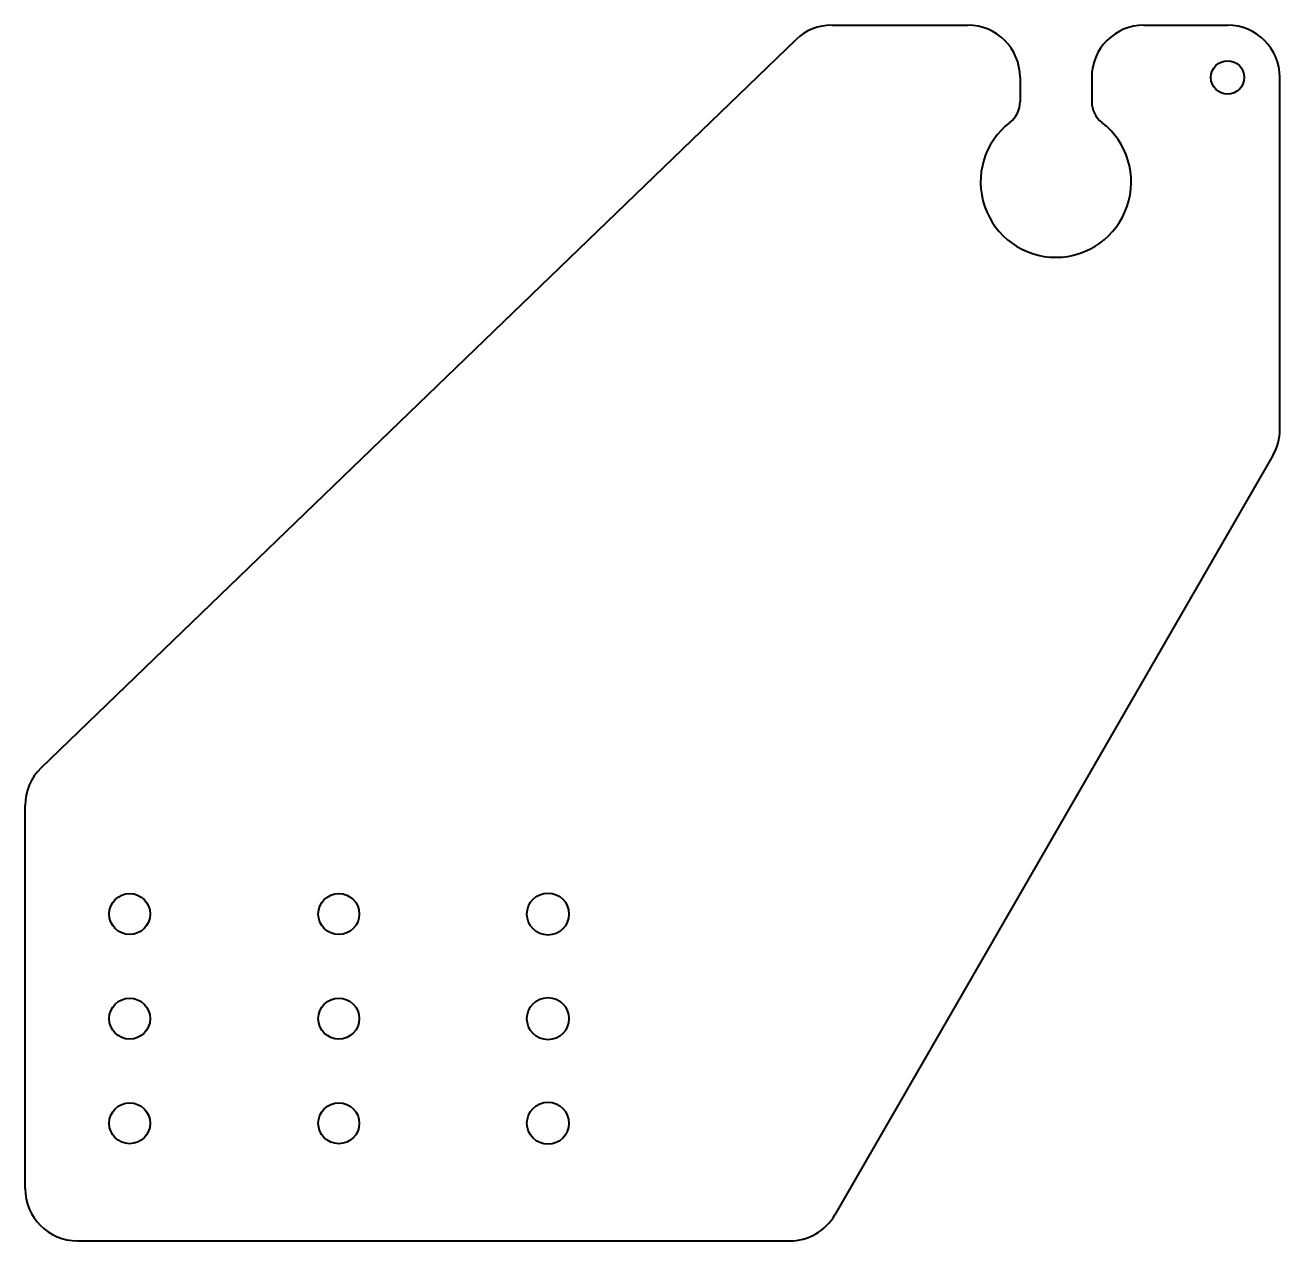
# Model space of a CAD drawing. Header units: inches. Extents: x 6.5 to 12.5, y -0.06 to 5.75.
import ezdxf

# ---------------------------------------------------------------- set-up
doc = ezdxf.new("R2010")
doc.units = ezdxf.units.IN
doc.header["$MEASUREMENT"] = 0
doc.layers.add('Visible', color=7, linetype='Continuous', lineweight=40)

msp = doc.modelspace()

# ---------------------------------------------------------------- linework, layer by layer
at = {"layer": 'Visible'}
for p, q in [((10.3584, 5.75), (11.0075, 5.75)), ((11.85, 5.75), (12.25, 5.75)), ((6.5764, 2.1987), (10.1849, 5.6799)), ((11.2575, 5.5), (11.2575, 5.384)), ((11.6, 5.5), (11.6, 5.384)), ((12.5, 3.817), (12.5, 5.5)), ((12.4665, 3.692), (10.3722, 0.0625)), ((6.5, 0.1875), (6.5, 2.0188)), ((6.75, -0.0625), (10.1556, -0.0625))]:
    msp.add_line(p, q, dxfattribs=at)
for centre, radius in [((12.25, 5.5), 0.0795), ((7, 1.5), 0.098), ((8, 1.5), 0.098), ((9, 1.5), 0.1005), ((7, 1), 0.098), ((8, 1), 0.098), ((9, 1), 0.1005), ((9, 0.5), 0.1005), ((7, 0.5), 0.098), ((8, 0.5), 0.098)]:
    msp.add_circle(centre, radius, dxfattribs=at)
for centre, radius, start, end in [((10.3584, 5.5), 0.25, 90, 133.97177), ((11.0075, 5.5), 0.25, 0, 90), ((11.85, 5.5), 0.25, 90, 180), ((12.25, 5.5), 0.25, 0, 90), ((11.1325, 5.384), 0.125, 307.64916, 0), ((11.725, 5.384), 0.125, 180, 232.35084), ((11.4288, 5), 0.36, 127.64916, 52.35084), ((12.25, 3.817), 0.25, 330.01294, 0), ((6.75, 2.0188), 0.25, 133.97177, 180), ((6.75, 0.1875), 0.25, 180, 270), ((10.1556, 0.1875), 0.25, 270, 330.01294)]:
    msp.add_arc(centre, radius, start, end, dxfattribs=at)

doc.saveas('drawing.dxf')
